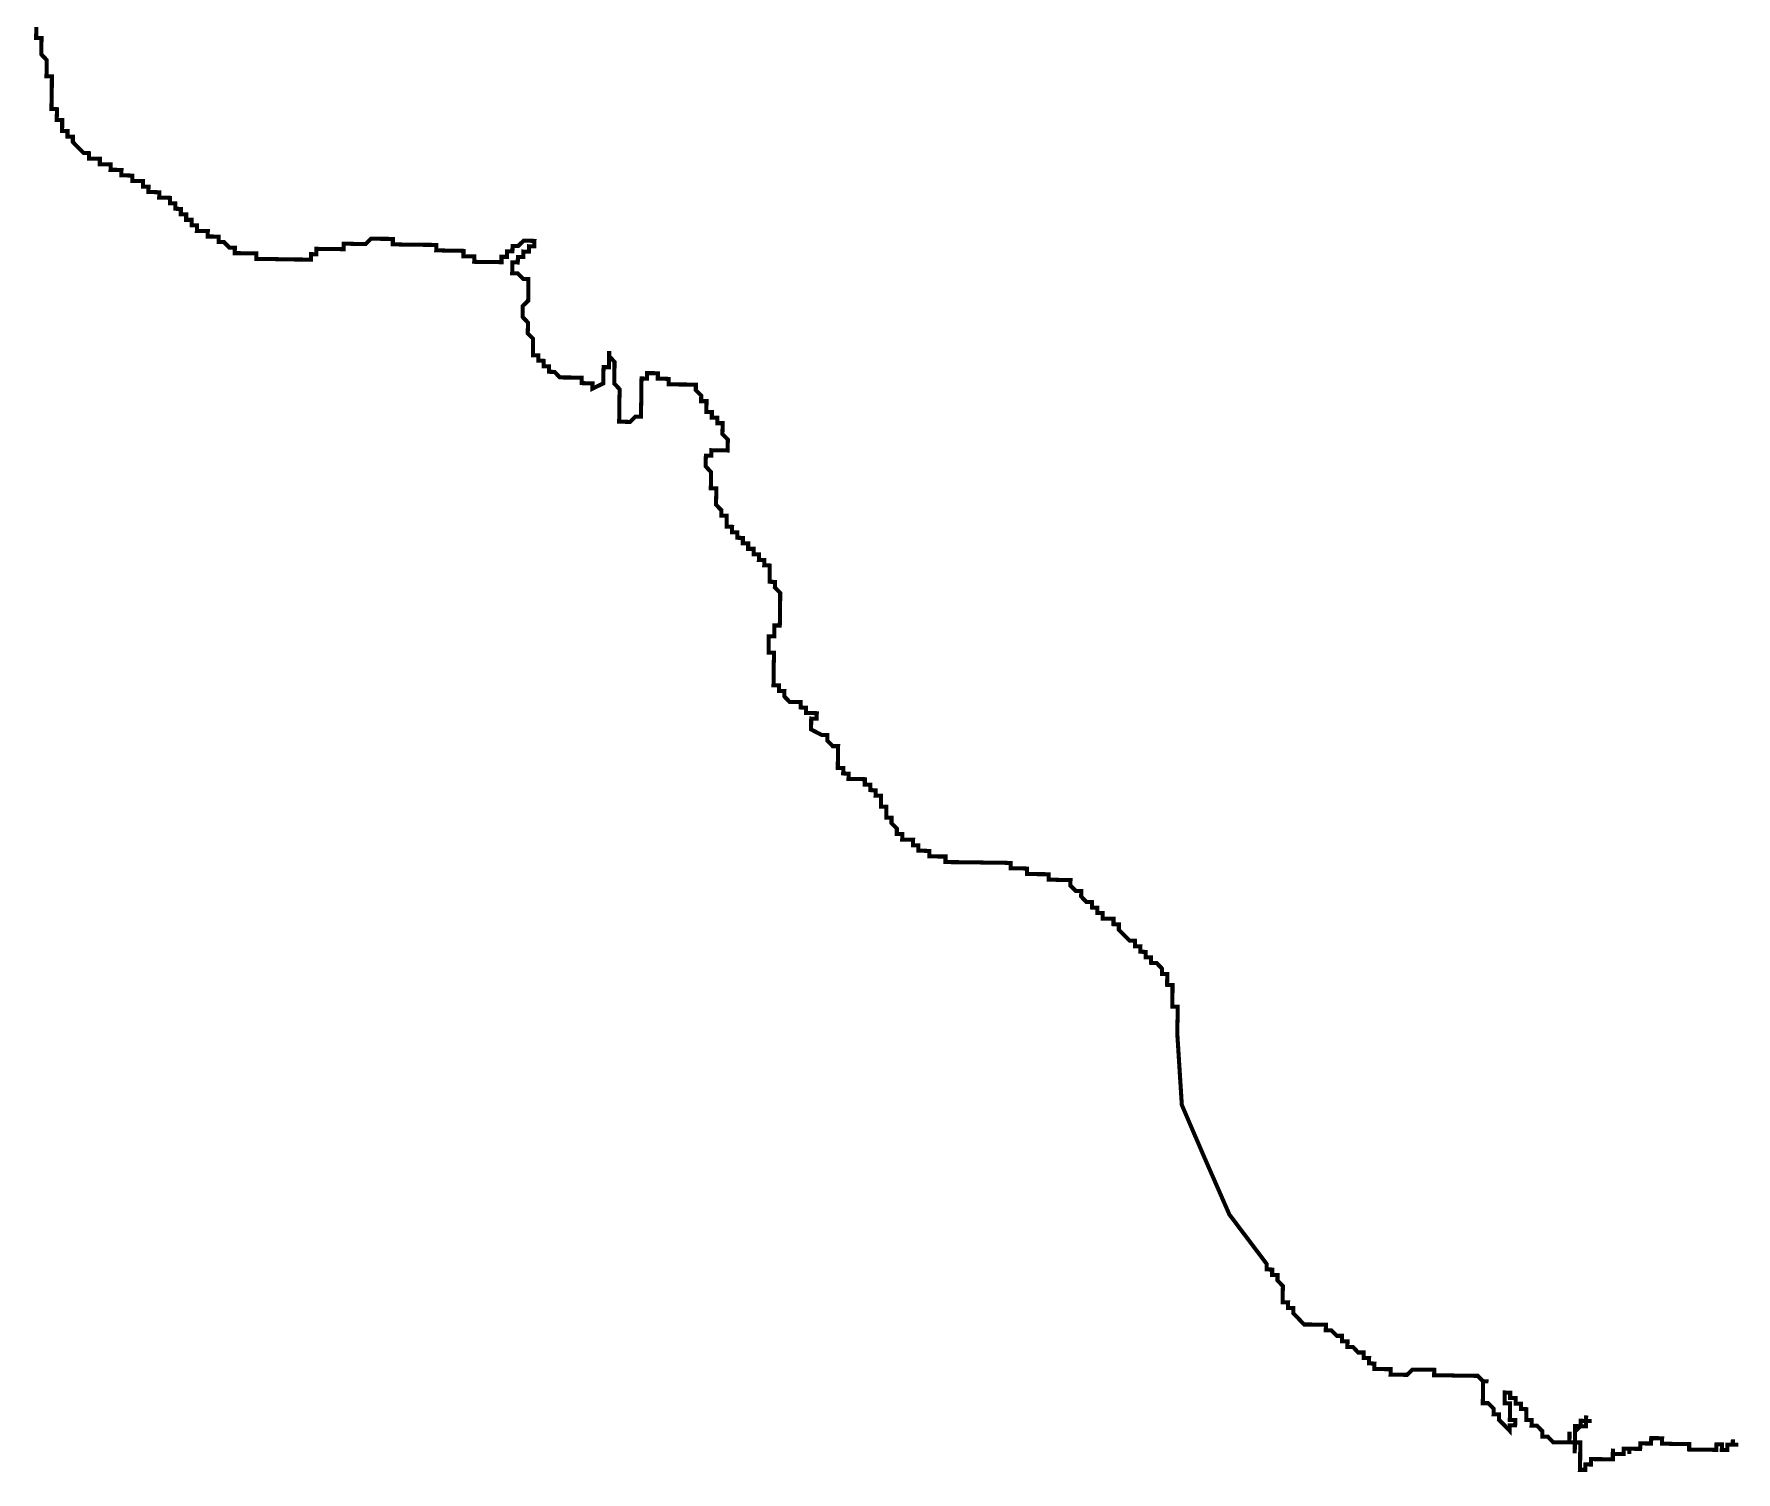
# Model space of a CAD drawing. Header units: metres. Extents: x 257673 to 289848, y 2129691 to 2228029.
# Drawn here: x 271599 to 272845, y 2163188 to 2164241 of the extents above; entities that cross this region are included whole.
import ezdxf

# ---------------------------------------------------------------- set-up
doc = ezdxf.new("R2010")
doc.units = ezdxf.units.M
doc.header["$MEASUREMENT"] = 0
doc.layers.add('HAZARDS LINE', color=1, linetype='Continuous')

msp = doc.modelspace()

# ---------------------------------------------------------------- linework, layer by layer
at = {"layer": 'HAZARDS LINE', "lineweight": 18}
msp.add_lwpolyline([(272846.8, 2163208.4, 2.98, 2.98, 0), (272842.8, 2163208.5, 2.98, 2.98, 0), (272842.9, 2163212.4, 2.98, 2.98, 0), (272842.8, 2163208.5, 2.98, 2.98, 0), (272838.8, 2163208.5, 2.98, 2.98, 0), (272838.8, 2163204.5, 2.98, 2.98, 0), (272834.8, 2163204.6, 2.98, 2.98, 0), (272834.9, 2163208.6, 2.98, 2.98, 0), (272830.9, 2163208.6, 2.98, 2.98, 0), (272830.8, 2163204.6, 2.98, 2.98, 0), (272826.8, 2163204.7, 2.98, 2.98, 0), (272822.8, 2163204.7, 2.98, 2.98, 0), (272818.9, 2163204.8, 2.98, 2.98, 0), (272814.9, 2163204.8, 2.98, 2.98, 0), (272810.9, 2163204.9, 2.98, 2.98, 0), (272810.9, 2163208.9, 2.98, 2.98, 0), (272807, 2163208.9, 2.98, 2.98, 0), (272803, 2163209, 2.98, 2.98, 0), (272799, 2163209, 2.98, 2.98, 0), (272795, 2163209.1, 2.98, 2.98, 0), (272791, 2163209.2, 2.98, 2.98, 0), (272791.1, 2163213.1, 2.98, 2.98, 0), (272787.1, 2163213.2, 2.98, 2.98, 0), (272783.1, 2163213.2, 2.98, 2.98, 0), (272783, 2163209.3, 2.98, 2.98, 0), (272779, 2163209.3, 2.98, 2.98, 0), (272775.1, 2163209.4, 2.98, 2.98, 0), (272775, 2163205.4, 2.98, 2.98, 0), (272771, 2163205.4, 2.98, 2.98, 0), (272767, 2163205.5, 2.98, 2.98, 0), (272767, 2163201.5, 2.98, 2.98, 0), (272767, 2163205.5, 2.98, 2.98, 0), (272763, 2163205.5, 2.98, 2.98, 0), (272763, 2163201.6, 2.98, 2.98, 0), (272759, 2163201.6, 2.98, 2.98, 0), (272755, 2163201.7, 2.98, 2.98, 0), (272755.1, 2163205.6, 2.98, 2.98, 0), (272755, 2163201.7, 2.98, 2.98, 0), (272755, 2163197.7, 2.98, 2.98, 0), (272751, 2163197.7, 2.98, 2.98, 0), (272747, 2163197.8, 2.98, 2.98, 0), (272743, 2163197.8, 2.98, 2.98, 0), (272739, 2163197.9, 2.98, 2.98, 0), (272739, 2163193.9, 2.98, 2.98, 0), (272735, 2163194, 2.98, 2.98, 0), (272734.9, 2163190, 2.98, 2.98, 0), (272730.9, 2163190, 2.98, 2.98, 0), (272731, 2163194, 2.98, 2.98, 0), (272731.1, 2163198, 2.98, 2.98, 0), (272731.1, 2163202, 2.98, 2.98, 0), (272731.2, 2163206, 2.98, 2.98, 0), (272731.2, 2163210, 2.98, 2.98, 0), (272727.2, 2163210, 2.98, 2.98, 0), (272727.3, 2163214, 2.98, 2.98, 0), (272727.3, 2163218, 2.98, 2.98, 0), (272731.4, 2163221.9, 2.98, 2.98, 0), (272735.4, 2163221.9, 2.98, 2.98, 0), (272735.4, 2163225.8, 2.98, 2.98, 0), (272739.4, 2163225.8, 2.98, 2.98, 0), (272735.4, 2163225.8, 2.98, 2.98, 0), (272735.5, 2163229.8, 2.98, 2.98, 0), (272735.4, 2163225.8, 2.98, 2.98, 0), (272731.4, 2163225.9, 2.98, 2.98, 0), (272731.4, 2163221.9, 2.98, 2.98, 0), (272727.4, 2163222, 2.98, 2.98, 0), (272727.3, 2163218, 2.98, 2.98, 0), (272727.3, 2163214, 2.98, 2.98, 0), (272727.2, 2163210, 2.98, 2.98, 0), (272727.2, 2163206, 2.98, 2.98, 0), (272727.1, 2163202, 2.98, 2.98, 0), (272727.2, 2163206, 2.98, 2.98, 0), (272727.2, 2163210, 2.98, 2.98, 0), (272723.2, 2163210.1, 2.98, 2.98, 0), (272723.3, 2163214, 2.98, 2.98, 0), (272723.3, 2163218, 2.98, 2.98, 0), (272723.3, 2163214, 2.98, 2.98, 0), (272723.2, 2163210.1, 2.98, 2.98, 0), (272719.3, 2163210.1, 2.98, 2.98, 0), (272715.3, 2163210.2, 2.98, 2.98, 0), (272711.3, 2163210.2, 2.98, 2.98, 0), (272707.4, 2163214.3, 2.98, 2.98, 0), (272703.4, 2163214.3, 2.98, 2.98, 0), (272703.4, 2163218.3, 2.98, 2.98, 0), (272699.5, 2163222.3, 2.98, 2.98, 0), (272695.5, 2163222.4, 2.98, 2.98, 0), (272695.6, 2163226.4, 2.98, 2.98, 0), (272691.6, 2163226.4, 2.98, 2.98, 0), (272691.6, 2163230.4, 2.98, 2.98, 0), (272691.7, 2163234.4, 2.98, 2.98, 0), (272687.7, 2163234.5, 2.98, 2.98, 0), (272687.7, 2163238.5, 2.98, 2.98, 0), (272683.8, 2163238.5, 2.98, 2.98, 0), (272683.8, 2163242.5, 2.98, 2.98, 0), (272679.8, 2163242.5, 2.98, 2.98, 0), (272679.9, 2163246.5, 2.98, 2.98, 0), (272675.9, 2163246.6, 2.98, 2.98, 0), (272675.8, 2163242.6, 2.98, 2.98, 0), (272675.8, 2163238.6, 2.98, 2.98, 0), (272679.8, 2163238.6, 2.98, 2.98, 0), (272679.7, 2163234.6, 2.98, 2.98, 0), (272679.7, 2163230.6, 2.98, 2.98, 0), (272679.6, 2163226.6, 2.98, 2.98, 0), (272683.6, 2163226.5, 2.98, 2.98, 0), (272683.5, 2163222.6, 2.98, 2.98, 0), (272679.6, 2163222.6, 2.98, 2.98, 0), (272679.5, 2163218.6, 2.98, 2.98, 0), (272675.6, 2163222.7, 2.98, 2.98, 0), (272671.6, 2163226.7, 2.98, 2.98, 0), (272671.7, 2163230.7, 2.98, 2.98, 0), (272667.7, 2163230.7, 2.98, 2.98, 0), (272667.8, 2163234.7, 2.98, 2.98, 0), (272663.8, 2163238.8, 2.98, 2.98, 0), (272659.8, 2163238.8, 2.98, 2.98, 0), (272659.9, 2163242.8, 2.98, 2.98, 0), (272659.9, 2163246.8, 2.98, 2.98, 0), (272660, 2163250.8, 2.98, 2.98, 0), (272660.1, 2163254.8, 2.98, 2.98, 0), (272664, 2163254.7, 2.98, 2.98, 0), (272660.1, 2163254.8, 2.98, 2.98, 0), (272656.1, 2163258.8, 2.98, 2.98, 0), (272648.1, 2163258.9, 2.98, 2.98, 0), (272644.2, 2163259, 2.98, 2.98, 0), (272640.2, 2163259, 2.98, 2.98, 0), (272636.2, 2163259.1, 2.98, 2.98, 0), (272632.2, 2163259.1, 2.98, 2.98, 0), (272628.2, 2163259.2, 2.98, 2.98, 0), (272624.2, 2163259.2, 2.98, 2.98, 0), (272624.3, 2163263.2, 2.98, 2.98, 0), (272620.3, 2163263.3, 2.98, 2.98, 0), (272616.3, 2163263.3, 2.98, 2.98, 0), (272612.3, 2163263.4, 2.98, 2.98, 0), (272608.3, 2163263.4, 2.98, 2.98, 0), (272604.3, 2163259.5, 2.98, 2.98, 0), (272600.3, 2163259.6, 2.98, 2.98, 0), (272596.3, 2163259.6, 2.98, 2.98, 0), (272592.3, 2163259.7, 2.98, 2.98, 0), (272592.4, 2163263.7, 2.98, 2.98, 0), (272588.4, 2163263.7, 2.98, 2.98, 0), (272584.4, 2163263.8, 2.98, 2.98, 0), (272580.4, 2163263.8, 2.98, 2.98, 0), (272580.5, 2163267.8, 2.98, 2.98, 0), (272576.5, 2163267.9, 2.98, 2.98, 0), (272576.6, 2163271.8, 2.98, 2.98, 0), (272572.6, 2163271.9, 2.98, 2.98, 0), (272572.6, 2163275.9, 2.98, 2.98, 0), (272568.6, 2163275.9, 2.98, 2.98, 0), (272564.7, 2163280, 2.98, 2.98, 0), (272560.7, 2163280, 2.98, 2.98, 0), (272560.8, 2163284, 2.98, 2.98, 0), (272556.8, 2163284.1, 2.98, 2.98, 0), (272556.8, 2163288.1, 2.98, 2.98, 0), (272552.9, 2163288.1, 2.98, 2.98, 0), (272548.9, 2163292.2, 2.98, 2.98, 0), (272544.9, 2163292.2, 2.98, 2.98, 0), (272545, 2163296.2, 2.98, 2.98, 0), (272541, 2163296.2, 2.98, 2.98, 0), (272537, 2163296.3, 2.98, 2.98, 0), (272533, 2163296.4, 2.98, 2.98, 0), (272529, 2163296.4, 2.98, 2.98, 0), (272525.1, 2163300.5, 2.98, 2.98, 0), (272521.2, 2163304.5, 2.98, 2.98, 0), (272521.2, 2163308.5, 2.98, 2.98, 0), (272517.2, 2163308.5, 2.98, 2.98, 0), (272517.3, 2163312.5, 2.98, 2.98, 0), (272513.3, 2163312.6, 2.98, 2.98, 0), (272513.4, 2163316.6, 2.98, 2.98, 0), (272513.4, 2163320.5, 2.98, 2.98, 0), (272513.5, 2163324.5, 2.98, 2.98, 0), (272509.5, 2163328.6, 2.98, 2.98, 0), (272509.6, 2163332.6, 2.98, 2.98, 0), (272505.6, 2163332.6, 2.98, 2.98, 0), (272505.7, 2163336.6, 2.98, 2.98, 0), (272501.7, 2163336.7, 2.98, 2.98, 0), (272501.7, 2163340.6, 2.98, 2.98, 0), (272474.3, 2163376.9, 2.98, 2.98, 0), (272455, 2163421, 2.98, 2.98, 0), (272439.5, 2163457.1, 2.98, 2.98, 0), (272436.2, 2163509, 2.98, 2.98, 0), (272436.3, 2163513, 2.98, 2.98, 0), (272436.3, 2163517, 2.98, 2.98, 0), (272436.4, 2163521, 2.98, 2.98, 0), (272436.4, 2163524.9, 2.98, 2.98, 0), (272436.5, 2163528.9, 2.98, 2.98, 0), (272432.5, 2163529, 2.98, 2.98, 0), (272432.6, 2163533, 2.98, 2.98, 0), (272432.6, 2163537, 2.98, 2.98, 0), (272432.7, 2163540.9, 2.98, 2.98, 0), (272432.7, 2163544.9, 2.98, 2.98, 0), (272428.7, 2163545, 2.98, 2.98, 0), (272428.8, 2163549, 2.98, 2.98, 0), (272428.8, 2163553, 2.98, 2.98, 0), (272424.9, 2163553, 2.98, 2.98, 0), (272424.9, 2163557, 2.98, 2.98, 0), (272421, 2163561, 2.98, 2.98, 0), (272417, 2163561.1, 2.98, 2.98, 0), (272417, 2163565.1, 2.98, 2.98, 0), (272413.1, 2163565.1, 2.98, 2.98, 0), (272413.1, 2163569.1, 2.98, 2.98, 0), (272409.1, 2163569.2, 2.98, 2.98, 0), (272409.2, 2163573.2, 2.98, 2.98, 0), (272405.2, 2163573.2, 2.98, 2.98, 0), (272405.2, 2163577.2, 2.98, 2.98, 0), (272401.3, 2163577.3, 2.98, 2.98, 0), (272397.3, 2163581.3, 2.98, 2.98, 0), (272393.4, 2163585.3, 2.98, 2.98, 0), (272393.4, 2163589.3, 2.98, 2.98, 0), (272389.5, 2163589.4, 2.98, 2.98, 0), (272389.5, 2163593.4, 2.98, 2.98, 0), (272385.5, 2163593.4, 2.98, 2.98, 0), (272381.5, 2163593.5, 2.98, 2.98, 0), (272381.6, 2163597.5, 2.98, 2.98, 0), (272377.6, 2163597.5, 2.98, 2.98, 0), (272377.7, 2163601.5, 2.98, 2.98, 0), (272373.7, 2163601.6, 2.98, 2.98, 0), (272373.7, 2163605.5, 2.98, 2.98, 0), (272369.7, 2163605.6, 2.98, 2.98, 0), (272365.8, 2163609.6, 2.98, 2.98, 0), (272365.9, 2163613.6, 2.98, 2.98, 0), (272361.9, 2163613.7, 2.98, 2.98, 0), (272357.9, 2163617.7, 2.98, 2.98, 0), (272358, 2163621.7, 2.98, 2.98, 0), (272354, 2163621.8, 2.98, 2.98, 0), (272350, 2163621.8, 2.98, 2.98, 0), (272346, 2163621.9, 2.98, 2.98, 0), (272342.1, 2163621.9, 2.98, 2.98, 0), (272342.1, 2163625.9, 2.98, 2.98, 0), (272338.1, 2163626, 2.98, 2.98, 0), (272334.1, 2163626, 2.98, 2.98, 0), (272330.1, 2163626.1, 2.98, 2.98, 0), (272326.2, 2163626.1, 2.98, 2.98, 0), (272326.2, 2163630.1, 2.98, 2.98, 0), (272322.2, 2163630.2, 2.98, 2.98, 0), (272318.2, 2163630.2, 2.98, 2.98, 0), (272314.3, 2163630.3, 2.98, 2.98, 0), (272314.3, 2163634.2, 2.98, 2.98, 0), (272310.3, 2163634.3, 2.98, 2.98, 0), (272306.3, 2163634.4, 2.98, 2.98, 0), (272302.4, 2163634.4, 2.98, 2.98, 0), (272298.4, 2163634.5, 2.98, 2.98, 0), (272294.4, 2163634.5, 2.98, 2.98, 0), (272290.4, 2163634.6, 2.98, 2.98, 0), (272286.4, 2163634.6, 2.98, 2.98, 0), (272282.4, 2163634.7, 2.98, 2.98, 0), (272278.4, 2163634.7, 2.98, 2.98, 0), (272274.4, 2163634.8, 2.98, 2.98, 0), (272270.5, 2163634.8, 2.98, 2.98, 0), (272266.5, 2163634.9, 2.98, 2.98, 0), (272266.5, 2163638.9, 2.98, 2.98, 0), (272262.5, 2163638.9, 2.98, 2.98, 0), (272258.6, 2163639, 2.98, 2.98, 0), (272254.6, 2163639, 2.98, 2.98, 0), (272254.6, 2163643, 2.98, 2.98, 0), (272250.6, 2163643.1, 2.98, 2.98, 0), (272246.7, 2163643.1, 2.98, 2.98, 0), (272246.7, 2163647.1, 2.98, 2.98, 0), (272242.7, 2163647.2, 2.98, 2.98, 0), (272242.8, 2163651.2, 2.98, 2.98, 0), (272238.8, 2163651.2, 2.98, 2.98, 0), (272234.8, 2163651.3, 2.98, 2.98, 0), (272234.9, 2163655.3, 2.98, 2.98, 0), (272230.9, 2163655.3, 2.98, 2.98, 0), (272230.9, 2163659.3, 2.98, 2.98, 0), (272227, 2163663.3, 2.98, 2.98, 0), (272227, 2163667.3, 2.98, 2.98, 0), (272223.1, 2163667.4, 2.98, 2.98, 0), (272223.1, 2163671.4, 2.98, 2.98, 0), (272223.2, 2163675.3, 2.98, 2.98, 0), (272219.2, 2163675.4, 2.98, 2.98, 0), (272219.2, 2163679.4, 2.98, 2.98, 0), (272219.3, 2163683.4, 2.98, 2.98, 0), (272215.3, 2163683.4, 2.98, 2.98, 0), (272215.4, 2163687.4, 2.98, 2.98, 0), (272211.4, 2163687.5, 2.98, 2.98, 0), (272211.4, 2163691.5, 2.98, 2.98, 0), (272207.4, 2163691.5, 2.98, 2.98, 0), (272207.5, 2163695.5, 2.98, 2.98, 0), (272203.5, 2163695.6, 2.98, 2.98, 0), (272199.5, 2163695.6, 2.98, 2.98, 0), (272195.5, 2163695.7, 2.98, 2.98, 0), (272195.6, 2163699.6, 2.98, 2.98, 0), (272191.6, 2163699.7, 2.98, 2.98, 0), (272191.7, 2163703.7, 2.98, 2.98, 0), (272187.7, 2163703.7, 2.98, 2.98, 0), (272187.7, 2163707.7, 2.98, 2.98, 0), (272187.8, 2163711.7, 2.98, 2.98, 0), (272187.8, 2163715.7, 2.98, 2.98, 0), (272187.9, 2163719.7, 2.98, 2.98, 0), (272183.9, 2163719.7, 2.98, 2.98, 0), (272180, 2163723.8, 2.98, 2.98, 0), (272180, 2163727.8, 2.98, 2.98, 0), (272176, 2163727.8, 2.98, 2.98, 0), (272168.1, 2163731.9, 2.98, 2.98, 0), (272168.2, 2163739.9, 2.98, 2.98, 0), (272172.2, 2163739.8, 2.98, 2.98, 0), (272172.3, 2163743.8, 2.98, 2.98, 0), (272168.3, 2163743.9, 2.98, 2.98, 0), (272164.3, 2163743.9, 2.98, 2.98, 0), (272164.3, 2163747.9, 2.98, 2.98, 0), (272160.4, 2163748, 2.98, 2.98, 0), (272160.4, 2163752, 2.98, 2.98, 0), (272156.4, 2163752, 2.98, 2.98, 0), (272152.4, 2163752.1, 2.98, 2.98, 0), (272148.5, 2163756.1, 2.98, 2.98, 0), (272148.6, 2163760.1, 2.98, 2.98, 0), (272144.6, 2163760.1, 2.98, 2.98, 0), (272144.6, 2163764.1, 2.98, 2.98, 0), (272140.6, 2163764.2, 2.98, 2.98, 0), (272140.7, 2163768.2, 2.98, 2.98, 0), (272140.7, 2163772.2, 2.98, 2.98, 0), (272140.8, 2163776.1, 2.98, 2.98, 0), (272140.8, 2163780.1, 2.98, 2.98, 0), (272140.9, 2163784.1, 2.98, 2.98, 0), (272141, 2163788.1, 2.98, 2.98, 0), (272137, 2163788.2, 2.98, 2.98, 0), (272137, 2163792.1, 2.98, 2.98, 0), (272137.1, 2163796.1, 2.98, 2.98, 0), (272137.1, 2163800.1, 2.98, 2.98, 0), (272141.1, 2163800.1, 2.98, 2.98, 0), (272141.2, 2163804.1, 2.98, 2.98, 0), (272141.2, 2163808, 2.98, 2.98, 0), (272145.2, 2163808, 2.98, 2.98, 0), (272145.3, 2163812, 2.98, 2.98, 0), (272145.3, 2163816, 2.98, 2.98, 0), (272145.4, 2163819.9, 2.98, 2.98, 0), (272145.4, 2163823.9, 2.98, 2.98, 0), (272145.5, 2163827.9, 2.98, 2.98, 0), (272145.5, 2163831.9, 2.98, 2.98, 0), (272141.6, 2163835.9, 2.98, 2.98, 0), (272141.7, 2163839.9, 2.98, 2.98, 0), (272137.7, 2163840, 2.98, 2.98, 0), (272137.7, 2163844, 2.98, 2.98, 0), (272137.8, 2163848, 2.98, 2.98, 0), (272137.8, 2163851.9, 2.98, 2.98, 0), (272133.8, 2163852, 2.98, 2.98, 0), (272133.9, 2163856, 2.98, 2.98, 0), (272129.9, 2163856, 2.98, 2.98, 0), (272130, 2163860, 2.98, 2.98, 0), (272126, 2163860.1, 2.98, 2.98, 0), (272126, 2163864.1, 2.98, 2.98, 0), (272122, 2163864.1, 2.98, 2.98, 0), (272122.1, 2163868.1, 2.98, 2.98, 0), (272118.1, 2163868.2, 2.98, 2.98, 0), (272118.2, 2163872.1, 2.98, 2.98, 0), (272114.2, 2163872.2, 2.98, 2.98, 0), (272114.2, 2163876.2, 2.98, 2.98, 0), (272110.2, 2163876.2, 2.98, 2.98, 0), (272110.3, 2163880.2, 2.98, 2.98, 0), (272106.3, 2163880.3, 2.98, 2.98, 0), (272106.4, 2163884.3, 2.98, 2.98, 0), (272106.4, 2163888.3, 2.98, 2.98, 0), (272102.4, 2163888.3, 2.98, 2.98, 0), (272102.5, 2163892.3, 2.98, 2.98, 0), (272098.6, 2163896.3, 2.98, 2.98, 0), (272098.6, 2163900.3, 2.98, 2.98, 0), (272098.7, 2163904.3, 2.98, 2.98, 0), (272098.7, 2163908.3, 2.98, 2.98, 0), (272094.7, 2163908.4, 2.98, 2.98, 0), (272094.8, 2163912.3, 2.98, 2.98, 0), (272094.8, 2163916.3, 2.98, 2.98, 0), (272094.9, 2163920.3, 2.98, 2.98, 0), (272091, 2163924.4, 2.98, 2.98, 0), (272091, 2163928.3, 2.98, 2.98, 0), (272091.1, 2163932.3, 2.98, 2.98, 0), (272095.1, 2163932.3, 2.98, 2.98, 0), (272095.1, 2163936.3, 2.98, 2.98, 0), (272099.1, 2163936.2, 2.98, 2.98, 0), (272103.1, 2163936.2, 2.98, 2.98, 0), (272107.1, 2163936.1, 2.98, 2.98, 0), (272107.1, 2163940.1, 2.98, 2.98, 0), (272107.2, 2163944.1, 2.98, 2.98, 0), (272103.2, 2163948.1, 2.98, 2.98, 0), (272103.3, 2163952.1, 2.98, 2.98, 0), (272103.3, 2163956.1, 2.98, 2.98, 0), (272099.4, 2163956.1, 2.98, 2.98, 0), (272099.4, 2163960.1, 2.98, 2.98, 0), (272095.4, 2163960.2, 2.98, 2.98, 0), (272095.5, 2163964.2, 2.98, 2.98, 0), (272091.5, 2163964.2, 2.98, 2.98, 0), (272091.5, 2163968.2, 2.98, 2.98, 0), (272091.6, 2163972.2, 2.98, 2.98, 0), (272087.6, 2163972.2, 2.98, 2.98, 0), (272087.7, 2163976.2, 2.98, 2.98, 0), (272083.7, 2163980.3, 2.98, 2.98, 0), (272083.8, 2163984.3, 2.98, 2.98, 0), (272079.8, 2163984.3, 2.98, 2.98, 0), (272075.8, 2163984.4, 2.98, 2.98, 0), (272071.8, 2163984.4, 2.98, 2.98, 0), (272067.8, 2163984.5, 2.98, 2.98, 0), (272063.9, 2163984.5, 2.98, 2.98, 0), (272063.9, 2163988.5, 2.98, 2.98, 0), (272059.9, 2163988.6, 2.98, 2.98, 0), (272055.9, 2163988.6, 2.98, 2.98, 0), (272056, 2163992.6, 2.98, 2.98, 0), (272052, 2163992.7, 2.98, 2.98, 0), (272048, 2163992.7, 2.98, 2.98, 0), (272048, 2163988.7, 2.98, 2.98, 0), (272044, 2163988.8, 2.98, 2.98, 0), (272043.9, 2163984.8, 2.98, 2.98, 0), (272043.9, 2163980.8, 2.98, 2.98, 0), (272043.8, 2163976.8, 2.98, 2.98, 0), (272043.8, 2163972.8, 2.98, 2.98, 0), (272043.7, 2163968.9, 2.98, 2.98, 0), (272043.7, 2163964.9, 2.98, 2.98, 0), (272043.6, 2163960.9, 2.98, 2.98, 0), (272039.6, 2163960.9, 2.98, 2.98, 0), (272035.6, 2163957, 2.98, 2.98, 0), (272031.6, 2163957.1, 2.98, 2.98, 0), (272027.6, 2163957.1, 2.98, 2.98, 0), (272027.7, 2163961.1, 2.98, 2.98, 0), (272027.7, 2163965.1, 2.98, 2.98, 0), (272027.8, 2163969.1, 2.98, 2.98, 0), (272027.8, 2163973.1, 2.98, 2.98, 0), (272027.9, 2163977, 2.98, 2.98, 0), (272027.9, 2163981, 2.98, 2.98, 0), (272024, 2163985.1, 2.98, 2.98, 0), (272024.1, 2163989.1, 2.98, 2.98, 0), (272024.1, 2163993, 2.98, 2.98, 0), (272024.2, 2163997, 2.98, 2.98, 0), (272024.2, 2164001, 2.98, 2.98, 0), (272020.3, 2164005.1, 2.98, 2.98, 0), (272020.3, 2164009, 2.98, 2.98, 0), (272020.3, 2164005.1, 2.98, 2.98, 0), (272020.2, 2164001.1, 2.98, 2.98, 0), (272020.2, 2163997.1, 2.98, 2.98, 0), (272016.2, 2163997.1, 2.98, 2.98, 0), (272016.1, 2163993.1, 2.98, 2.98, 0), (272016.1, 2163989.2, 2.98, 2.98, 0), (272016, 2163985.2, 2.98, 2.98, 0), (272008, 2163981.3, 2.98, 2.98, 0), (272008.1, 2163985.3, 2.98, 2.98, 0), (272004.1, 2163985.3, 2.98, 2.98, 0), (272000.1, 2163985.4, 2.98, 2.98, 0), (272000.1, 2163989.4, 2.98, 2.98, 0), (271996.1, 2163989.4, 2.98, 2.98, 0), (271992.2, 2163989.5, 2.98, 2.98, 0), (271988.2, 2163989.5, 2.98, 2.98, 0), (271984.2, 2163989.6, 2.98, 2.98, 0), (271980.3, 2163993.6, 2.98, 2.98, 0), (271976.3, 2163993.7, 2.98, 2.98, 0), (271976.3, 2163997.7, 2.98, 2.98, 0), (271972.3, 2163997.7, 2.98, 2.98, 0), (271972.4, 2164001.7, 2.98, 2.98, 0), (271968.4, 2164001.8, 2.98, 2.98, 0), (271968.5, 2164005.7, 2.98, 2.98, 0), (271964.5, 2164005.8, 2.98, 2.98, 0), (271964.5, 2164009.8, 2.98, 2.98, 0), (271964.6, 2164013.8, 2.98, 2.98, 0), (271964.6, 2164017.8, 2.98, 2.98, 0), (271960.7, 2164021.8, 2.98, 2.98, 0), (271960.8, 2164025.8, 2.98, 2.98, 0), (271960.8, 2164029.8, 2.98, 2.98, 0), (271956.9, 2164033.8, 2.98, 2.98, 0), (271956.9, 2164037.8, 2.98, 2.98, 0), (271957, 2164041.8, 2.98, 2.98, 0), (271961, 2164045.7, 2.98, 2.98, 0), (271961.1, 2164049.7, 2.98, 2.98, 0), (271961.1, 2164053.7, 2.98, 2.98, 0), (271961.2, 2164057.7, 2.98, 2.98, 0), (271961.2, 2164061.7, 2.98, 2.98, 0), (271957.3, 2164061.7, 2.98, 2.98, 0), (271953.3, 2164065.8, 2.98, 2.98, 0), (271949.3, 2164065.8, 2.98, 2.98, 0), (271949.4, 2164069.8, 2.98, 2.98, 0), (271949.4, 2164073.8, 2.98, 2.98, 0), (271953.4, 2164073.7, 2.98, 2.98, 0), (271953.5, 2164077.7, 2.98, 2.98, 0), (271957.5, 2164077.7, 2.98, 2.98, 0), (271957.5, 2164081.7, 2.98, 2.98, 0), (271961.5, 2164081.6, 2.98, 2.98, 0), (271961.6, 2164085.6, 2.98, 2.98, 0), (271965.5, 2164085.5, 2.98, 2.98, 0), (271965.6, 2164089.5, 2.98, 2.98, 0), (271961.6, 2164089.6, 2.98, 2.98, 0), (271957.6, 2164089.6, 2.98, 2.98, 0), (271953.6, 2164085.7, 2.98, 2.98, 0), (271949.6, 2164085.8, 2.98, 2.98, 0), (271949.5, 2164081.8, 2.98, 2.98, 0), (271945.6, 2164081.8, 2.98, 2.98, 0), (271945.5, 2164077.8, 2.98, 2.98, 0), (271941.5, 2164077.9, 2.98, 2.98, 0), (271941.5, 2164073.9, 2.98, 2.98, 0), (271937.5, 2164074, 2.98, 2.98, 0), (271933.5, 2164074, 2.98, 2.98, 0), (271929.5, 2164074.1, 2.98, 2.98, 0), (271925.5, 2164074.1, 2.98, 2.98, 0), (271921.5, 2164074.2, 2.98, 2.98, 0), (271921.6, 2164078.2, 2.98, 2.98, 0), (271917.6, 2164078.2, 2.98, 2.98, 0), (271913.6, 2164078.3, 2.98, 2.98, 0), (271913.7, 2164082.2, 2.98, 2.98, 0), (271909.7, 2164082.3, 2.98, 2.98, 0), (271905.7, 2164082.4, 2.98, 2.98, 0), (271901.7, 2164082.4, 2.98, 2.98, 0), (271897.7, 2164082.5, 2.98, 2.98, 0), (271893.7, 2164082.5, 2.98, 2.98, 0), (271893.8, 2164086.5, 2.98, 2.98, 0), (271889.8, 2164086.6, 2.98, 2.98, 0), (271885.8, 2164086.6, 2.98, 2.98, 0), (271881.8, 2164086.7, 2.98, 2.98, 0), (271877.9, 2164086.7, 2.98, 2.98, 0), (271873.9, 2164086.8, 2.98, 2.98, 0), (271869.9, 2164086.8, 2.98, 2.98, 0), (271865.9, 2164086.9, 2.98, 2.98, 0), (271861.9, 2164086.9, 2.98, 2.98, 0), (271862, 2164090.9, 2.98, 2.98, 0), (271858, 2164091, 2.98, 2.98, 0), (271854, 2164091, 2.98, 2.98, 0), (271850, 2164091.1, 2.98, 2.98, 0), (271846, 2164091.1, 2.98, 2.98, 0), (271842, 2164087.2, 2.98, 2.98, 0), (271838, 2164087.3, 2.98, 2.98, 0), (271834, 2164087.3, 2.98, 2.98, 0), (271830, 2164087.4, 2.98, 2.98, 0), (271826, 2164087.4, 2.98, 2.98, 0), (271826, 2164083.4, 2.98, 2.98, 0), (271822, 2164083.5, 2.98, 2.98, 0), (271818, 2164083.5, 2.98, 2.98, 0), (271814, 2164083.6, 2.98, 2.98, 0), (271810, 2164083.6, 2.98, 2.98, 0), (271806, 2164083.7, 2.98, 2.98, 0), (271806, 2164079.7, 2.98, 2.98, 0), (271802, 2164079.8, 2.98, 2.98, 0), (271802, 2164075.8, 2.98, 2.98, 0), (271798, 2164075.8, 2.98, 2.98, 0), (271794, 2164075.9, 2.98, 2.98, 0), (271790, 2164075.9, 2.98, 2.98, 0), (271786, 2164076, 2.98, 2.98, 0), (271778, 2164076.1, 2.98, 2.98, 0), (271774.1, 2164076.2, 2.98, 2.98, 0), (271770.1, 2164076.2, 2.98, 2.98, 0), (271766.1, 2164076.3, 2.98, 2.98, 0), (271762.1, 2164076.3, 2.98, 2.98, 0), (271762.1, 2164080.3, 2.98, 2.98, 0), (271758.2, 2164080.4, 2.98, 2.98, 0), (271754.2, 2164080.4, 2.98, 2.98, 0), (271750.2, 2164080.5, 2.98, 2.98, 0), (271746.2, 2164080.5, 2.98, 2.98, 0), (271746.3, 2164084.5, 2.98, 2.98, 0), (271742.3, 2164084.6, 2.98, 2.98, 0), (271738.3, 2164088.6, 2.98, 2.98, 0), (271734.4, 2164088.6, 2.98, 2.98, 0), (271734.4, 2164092.6, 2.98, 2.98, 0), (271730.4, 2164092.7, 2.98, 2.98, 0), (271726.4, 2164092.7, 2.98, 2.98, 0), (271726.5, 2164096.7, 2.98, 2.98, 0), (271722.5, 2164096.8, 2.98, 2.98, 0), (271718.5, 2164096.8, 2.98, 2.98, 0), (271718.6, 2164100.8, 2.98, 2.98, 0), (271714.6, 2164100.9, 2.98, 2.98, 0), (271714.6, 2164104.9, 2.98, 2.98, 0), (271710.6, 2164104.9, 2.98, 2.98, 0), (271710.7, 2164108.9, 2.98, 2.98, 0), (271706.7, 2164109, 2.98, 2.98, 0), (271706.8, 2164112.9, 2.98, 2.98, 0), (271702.8, 2164113, 2.98, 2.98, 0), (271702.8, 2164117, 2.98, 2.98, 0), (271698.9, 2164117, 2.98, 2.98, 0), (271698.9, 2164121, 2.98, 2.98, 0), (271694.9, 2164121.1, 2.98, 2.98, 0), (271690.9, 2164121.1, 2.98, 2.98, 0), (271691, 2164125.1, 2.98, 2.98, 0), (271687, 2164125.2, 2.98, 2.98, 0), (271683, 2164125.2, 2.98, 2.98, 0), (271683.1, 2164129.2, 2.98, 2.98, 0), (271679.1, 2164129.3, 2.98, 2.98, 0), (271679.1, 2164133.3, 2.98, 2.98, 0), (271675.1, 2164133.3, 2.98, 2.98, 0), (271671.2, 2164133.4, 2.98, 2.98, 0), (271671.2, 2164137.3, 2.98, 2.98, 0), (271667.2, 2164137.4, 2.98, 2.98, 0), (271663.2, 2164137.5, 2.98, 2.98, 0), (271663.3, 2164141.4, 2.98, 2.98, 0), (271659.3, 2164141.5, 2.98, 2.98, 0), (271655.3, 2164141.5, 2.98, 2.98, 0), (271655.4, 2164145.5, 2.98, 2.98, 0), (271651.4, 2164145.6, 2.98, 2.98, 0), (271647.4, 2164145.6, 2.98, 2.98, 0), (271647.5, 2164149.6, 2.98, 2.98, 0), (271643.5, 2164149.7, 2.98, 2.98, 0), (271639.5, 2164149.7, 2.98, 2.98, 0), (271639.5, 2164153.7, 2.98, 2.98, 0), (271635.6, 2164153.8, 2.98, 2.98, 0), (271631.6, 2164157.8, 2.98, 2.98, 0), (271627.7, 2164161.9, 2.98, 2.98, 0), (271627.7, 2164165.8, 2.98, 2.98, 0), (271623.8, 2164165.9, 2.98, 2.98, 0), (271623.8, 2164169.9, 2.98, 2.98, 0), (271619.8, 2164169.9, 2.98, 2.98, 0), (271619.9, 2164173.9, 2.98, 2.98, 0), (271619.9, 2164177.9, 2.98, 2.98, 0), (271615.9, 2164178, 2.98, 2.98, 0), (271616, 2164182, 2.98, 2.98, 0), (271616.1, 2164185.9, 2.98, 2.98, 0), (271612.1, 2164186, 2.98, 2.98, 0), (271612.1, 2164190, 2.98, 2.98, 0), (271612.2, 2164194, 2.98, 2.98, 0), (271612.2, 2164198, 2.98, 2.98, 0), (271612.3, 2164201.9, 2.98, 2.98, 0), (271612.3, 2164205.9, 2.98, 2.98, 0), (271612.4, 2164209.9, 2.98, 2.98, 0), (271608.4, 2164210, 2.98, 2.98, 0), (271608.5, 2164214, 2.98, 2.98, 0), (271608.5, 2164217.9, 2.98, 2.98, 0), (271608.6, 2164221.9, 2.98, 2.98, 0), (271604.6, 2164226, 2.98, 2.98, 0), (271604.7, 2164230, 2.98, 2.98, 0), (271604.7, 2164233.9, 2.98, 2.98, 0), (271604.8, 2164237.9, 2.98, 2.98, 0), (271600.8, 2164238, 2.98, 2.98, 0), (271600.9, 2164242, 2.98, 2.98, 0), (271600.9, 2164246, 2.98, 2.98, 0)], format="xyseb", dxfattribs=at)

doc.saveas('drawing.dxf')
